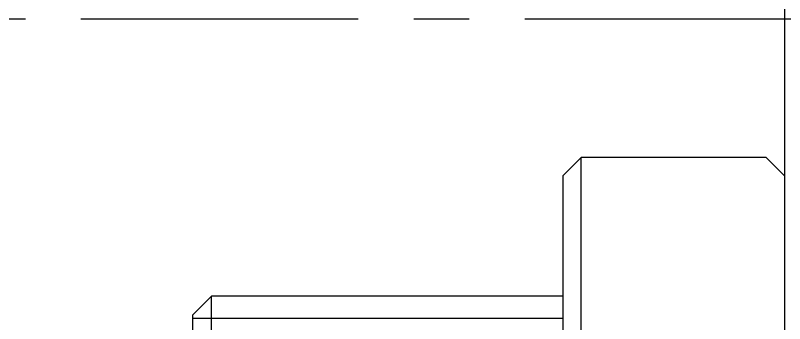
# Model space of a CAD drawing. Extents: x -653 to 8, y -59 to 438.
# Drawn here: x -494.76 to -473.96, y 21.82 to 30.15 of the extents above; entities that cross this region are included whole.
import ezdxf

# ---------------------------------------------------------------- set-up
doc = ezdxf.new("R2010")
doc.units = 0
doc.linetypes.add('CENTER', pattern=[12, 7.5, -1.5, 1.5, -1.5])
doc.linetypes.add('CONTINOUS', pattern=[0])
doc.layers.get('0').update_dxf_attribs({"linetype": 'CONTINUOUS'})
doc.layers.add('CENTER', color=1, linetype='CENTER')

msp = doc.modelspace()

# ---------------------------------------------------------------- linework, layer by layer
at = {"color": 7, "linetype": 'CONTINOUS'}
for p, q in [((-473.957, 68.061), (-473.957, -7.939)), ((-479.957, 25.811), (-479.457, 26.311)), ((-479.457, -1.189), (-479.457, 26.311)), ((-474.457, 26.311), (-479.457, 26.311)), ((-474.457, 26.311), (-473.957, 25.811)), ((-479.957, 25.811), (-479.957, -0.689)), ((-489.457, 22.561), (-489.957, 22.061)), ((-489.457, 2.561), (-489.457, 22.561)), ((-479.957, 22.561), (-489.457, 22.561)), ((-489.957, 3.061), (-489.957, 22.061)), ((-479.957, 21.961), (-489.957, 21.961))]:
    msp.add_line(p, q, dxfattribs=at)
at = {"layer": 'CENTER', "color": 1, "linetype": 'CENTER'}
msp.add_line((-516.985, 30.061), (3.971, 30.061), dxfattribs=at)

doc.saveas('drawing.dxf')
